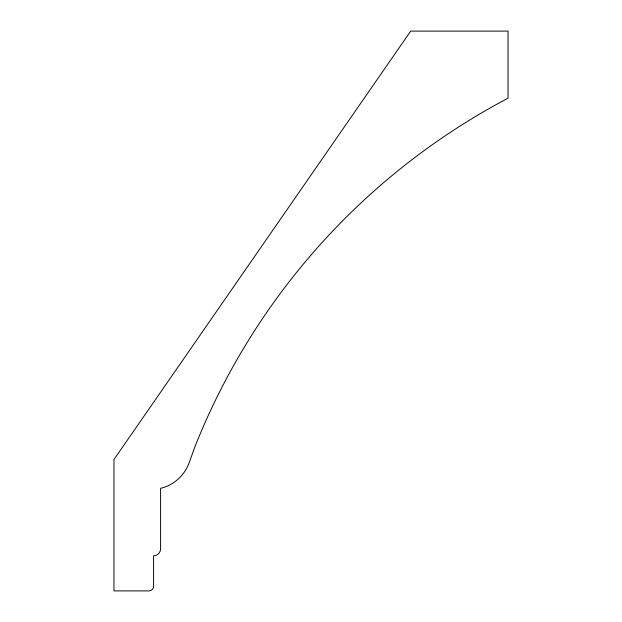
<?xml version="1.0" encoding="UTF-8"?>
<svg xmlns="http://www.w3.org/2000/svg" width="622" height="622" viewBox="0 0 622 622"><rect width="100%" height="100%" fill="white"/><g stroke="black" fill="none" stroke-linecap="round" stroke-linejoin="round"><path stroke-width="0.93" d="M153.58 586.958L153.556 587.114A4.929 4.929 0 0 1 148.759 590.9L113.966 590.9L113.966 459.518L410.722 31.1L508.034 31.1L508.034 98.198A676.005 676.005 0 0 0 194.694 447.342L189.174 462.714A40.376 40.376 0 0 1 160.6 488.324L160.6 548.744A7.029 7.029 0 0 1 153.58 555.773L153.58 586.958"/></g></svg>
